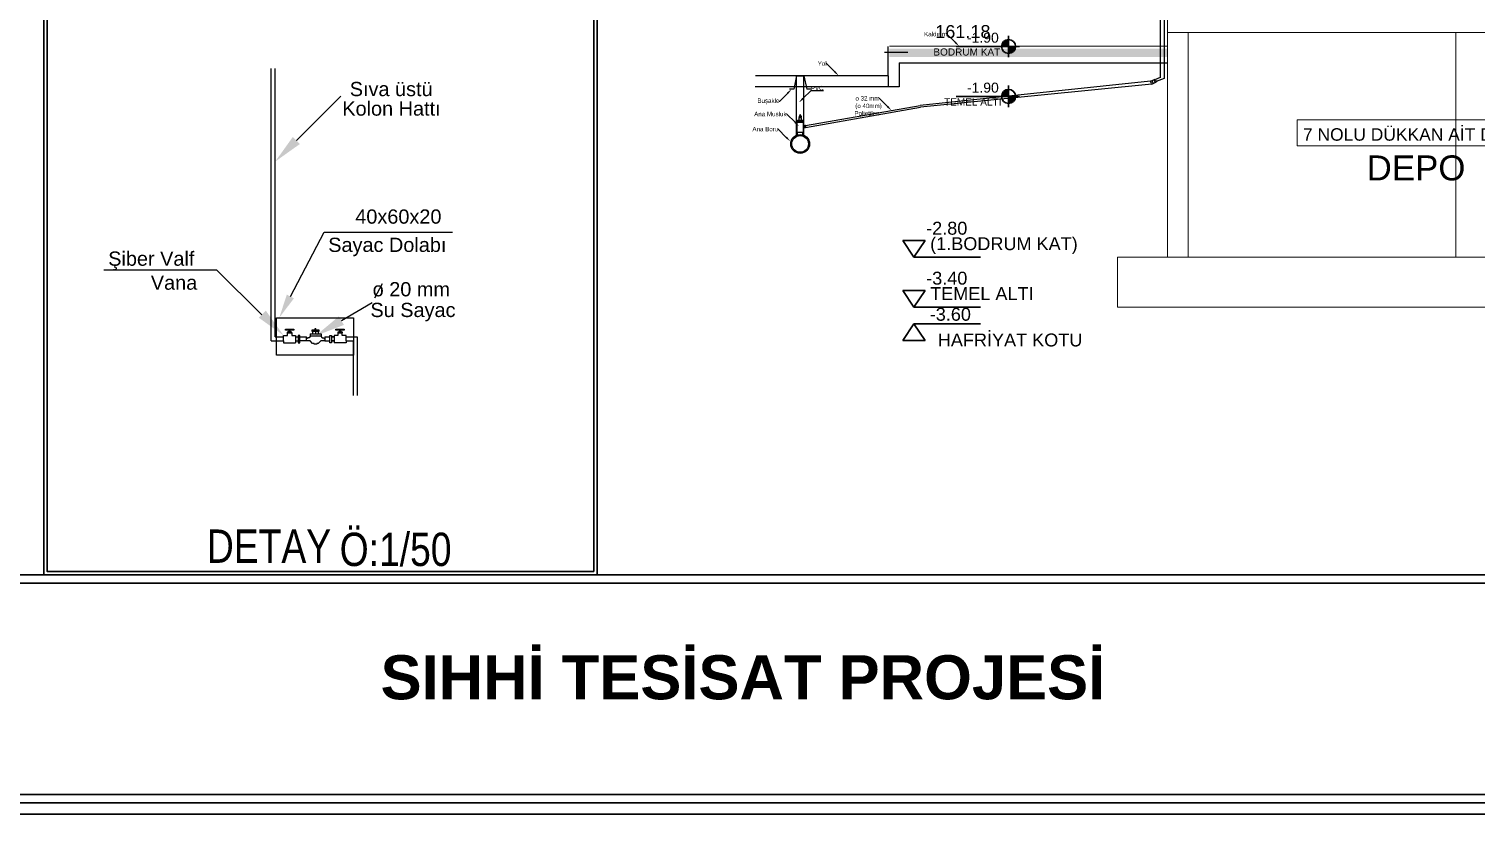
# Model space of a CAD drawing. Extents: x 386248 to 427517, y 4539405 to 4542296.
# Drawn here: x 422645 to 423515, y 4539405 to 4539877 of the extents above; entities that cross this region are included whole.
import ezdxf
from ezdxf.enums import TextEntityAlignment as Align

# ---------------------------------------------------------------- set-up
doc = ezdxf.new("R2010")
doc.units = 0
for name, color, linetype, lineweight in [('40', 62, 'Continuous', 40), ('_YAZI_', 140, 'Continuous', 25), ('baca', 9, 'Continuous', 25), ('DIŞ 2', 167, 'Continuous', 25), ('GOR-010', 64, 'Continuous', 13), ('GÖRÜNÜŞ', 9, 'Continuous', 30), ('GÖRÜNÜŞLER', 43, 'Continuous', 30), ('KOLON_', 160, 'Continuous', 50), ('KOTLAR', 63, 'Continuous', 30), ('MATERIAL2', 1, 'Continuous', 20), ('YAZILAR', 1, 'Continuous', 30)]:
    doc.layers.add(name, color=color, linetype=linetype, lineweight=lineweight)
for name, color, linetype in [('A_50_DİM', 2, 'Continuous'), ('A_STR_MAIN', 4, 'Continuous'), ('A_TXT_25_F', 160, 'Continuous'), ('A_ÇATI', 4, 'Continuous'), ('Kot', 7, 'Continuous')]:
    doc.layers.add(name, color=color, linetype=linetype)
doc.styles.add('ariel', font='', dxfattribs={"width": 0.8})
doc.styles.add('ince', font='')
doc.styles.add('RomanSTA', font='')
doc.styles.get("Standard").update_dxf_attribs({"font": 'arial.ttf'})
doc.styles.get('ariel').set_extended_font_data('Arial')
doc.styles.get('ince').set_extended_font_data('Arial')
doc.styles.get('RomanSTA').set_extended_font_data('Arial')

# ---------------------------------------------------------------- blocks, each defined once
blk = doc.blocks.new('EE')
at = {"layer": 'baca', "lineweight": 30}
for points in [[(-11310.3, -57765.5, 0.198912), (-11302.1, -57785.3, 0.198912), (-11282.3, -57793.5), (-11282.3, -57765.5)], [(-11262.6, -57745.8, 0.198912), (-11282.3, -57737.6), (-11282.3, -57765.5), (-11254.4, -57765.5, 0.198912)]]:
    blk.add_hatch(color=256, dxfattribs=at).paths.add_polyline_path(points)
at = {"layer": 'KOTLAR', "color": 1}
for p, q in [((-11325.5, -57765.5), (-11239.1, -57765.5)), ((-11282.3, -57722.3), (-11282.3, -57808.7)), ((-11071.9, -57765.5), (-11282.3, -57765.5))]:
    blk.add_line(p, q, dxfattribs=at)
blk.add_circle((-11282.3, -57765.5), 28, dxfattribs=at)
blk = doc.blocks.new('KOT KE')
at = {"layer": 'GÖRÜNÜŞLER'}
for p, q in [((447067, 4403103.2), (447080.3, 4403083.2)), ((447093.6, 4403103.2), (447067, 4403103.2)), ((447080.3, 4403083.2), (447093.6, 4403103.2)), ((447080.3, 4403083.2), (447160.3, 4403083.2))]:
    blk.add_line(p, q, dxfattribs=at)
blk = doc.blocks.new('801823D123D1D33')
at = {"layer": 'KOTLAR', "color": 1, "linetype": 'Continuous'}
for p in [(-48436.5, 130029.8), (-48436.5, 129969.8)]:
    blk.add_blockref('KOT KE', p, dxfattribs=at)
at = {"layer": 'KOTLAR', "color": 1, "linetype": 'Continuous', "xscale": -1, "rotation": 180}
blk.add_blockref('KOT KE', (-48436.5, 8936116.3), dxfattribs=at)
at = {"layer": 'KOTLAR', "color": 1, "linetype": 'Continuous'}
for s, height, p in [('161.18', 15.55, (398669.4, 4533376.4)), ('-2.80', 15.55, (398658.5, 4533140.1)), ('(1.BODRUM KAT)', 15.552, (398663.3, 4533121.5)), ('-3.40', 15.55, (398658.5, 4533080.1)), ('TEMEL ALTI', 15.55, (398663.3, 4533061.5)), ('-3.60', 15.55, (398662.8, 4533036.7)), ('HAFRİYAT KOTU', 15.552, (398672.5, 4533005.8))]:
    blk.add_text(s, height=height, rotation=360, dxfattribs=at).set_placement(p)
blk = doc.blocks.new('80AASDADASD000')
at = {"layer": 'GOR-010', "color": 251}
for p, q in [((423329.62, 4537874.77), (423329.62, 4537889.77)), ((423329.62, 4537874.77), (423329.62, 4537739.77)), ((423973.88, 4537874.77), (423329.62, 4537874.77)), ((423342.12, 4537874.77), (423342.12, 4537739.77)), ((423299.62, 4537739.77), (423973.88, 4537739.77)), ((423299.62, 4537709.77), (423299.62, 4537739.77)), ((423973.88, 4537709.77), (423299.62, 4537709.77))]:
    blk.add_line(p, q, dxfattribs=at)
at = {"layer": 'GOR-010', "color": 251, "lineweight": 20}
blk.add_line((423503.07, 4537874.77), (423503.07, 4537739.77), dxfattribs=at)
at = {"layer": 'GOR-010', "color": 251}
blk.add_lwpolyline([(423407.7, 4537822.39), (423548.46, 4537822.39), (423548.46, 4537806.64), (423407.7, 4537806.64)], close=True, dxfattribs=at)
at = {"layer": 'DIŞ 2', "color": 251, "xscale": 0.5, "yscale": 0.5, "zscale": 0.5}
blk.add_blockref('801823D123D1D33', (223855.32, 2271183.27), dxfattribs=at)
at = {"layer": 'GOR-010', "color": 251}
for s, height, p in [('7 NOLU DÜKKAN AİT DEPO', 7.5, (423479.21, 4537809.78)), ('DEPO', 15, (423479.09, 4537785.95))]:
    blk.add_text(s, height=height, dxfattribs=at).set_placement(p, align=Align.CENTER)

msp = doc.modelspace()

# ---------------------------------------------------------------- linework, layer by layer
at = {"layer": '_YAZI_'}
msp.add_line((422857.476, 4539723.865, 37.118), (422852.882, 4539715.253, 37.118), dxfattribs=at)
at = {"layer": 'A_50_DİM', "color": 1}
for p, q in [((422798.206, 4539692.844, 37.118), (422800.511, 4539692.844, 37.118)), ((422798.206, 4539689.548, 37.118), (422798.206, 4539692.844, 37.118)), ((422799.359, 4539696.635, 37.118), (422804.318, 4539696.635, 37.118)), ((422799.359, 4539696.007, 37.118), (422799.359, 4539696.635, 37.118)), ((422804.318, 4539696.007, 37.118), (422799.359, 4539696.007, 37.118)), ((422803.275, 4539694.673, 37.118), (422800.402, 4539694.673, 37.118)), ((422800.402, 4539694.673, 37.118), (422800.402, 4539694.381, 37.118)), ((422800.402, 4539694.381, 37.118), (422803.275, 4539694.381, 37.118)), ((422800.511, 4539694.381, 37.118), (422803.166, 4539694.381, 37.118)), ((422800.511, 4539692.844, 37.118), (422800.511, 4539694.381, 37.118)), ((422800.511, 4539694.381, 37.118), (422801.28, 4539694.381, 37.118)), ((422801.685, 4539695.287, 37.118), (422801.223, 4539695.287, 37.118)), ((422801.223, 4539695.287, 37.118), (422801.223, 4539694.673, 37.118)), ((422801.223, 4539694.673, 37.118), (422802.454, 4539694.673, 37.118)), ((422801.28, 4539694.381, 37.118), (422803.166, 4539694.381, 37.118)), ((422801.685, 4539696.007, 37.118), (422801.992, 4539696.007, 37.118)), ((422801.685, 4539695.177, 37.118), (422801.685, 4539696.007, 37.118)), ((422801.992, 4539695.177, 37.118), (422801.685, 4539695.177, 37.118)), ((422801.992, 4539695.177, 37.118), (422801.992, 4539696.007, 37.118)), ((422802.454, 4539695.287, 37.118), (422801.992, 4539695.287, 37.118)), ((422802.454, 4539694.673, 37.118), (422802.454, 4539695.287, 37.118)), ((422803.166, 4539694.381, 37.118), (422803.166, 4539692.844, 37.118)), ((422803.166, 4539692.844, 37.118), (422805.471, 4539692.844, 37.118)), ((422803.275, 4539694.381, 37.118), (422803.275, 4539694.673, 37.118)), ((422804.318, 4539696.635, 37.118), (422804.318, 4539696.007, 37.118)), ((422805.471, 4539692.844, 37.118), (422805.471, 4539688.419, 37.118)), ((422805.471, 4539692.008, 37.118), (422806.948, 4539692.008, 37.118)), ((422808.101, 4539692.844, 37.118), (422806.948, 4539692.844, 37.118)), ((422806.948, 4539692.844, 37.118), (422806.948, 4539688.419, 37.118)), ((422808.101, 4539688.419, 37.118), (422808.101, 4539692.844, 37.118)), ((422808.101, 4539692.008, 37.118), (422811.964, 4539692.008, 37.118)), ((422811.964, 4539689.548, 37.118), (422811.964, 4539692.008, 37.118)), ((422814.525, 4539692.533, 37.118), (422813.679, 4539691.391, 37.118)), ((422814.199, 4539693.758, 37.118), (422814.199, 4539692.533, 37.118)), ((422814.199, 4539693.758, 37.118), (422820.768, 4539693.758, 37.118)), ((422814.199, 4539692.533, 37.118), (422820.768, 4539692.533, 37.118)), ((422817.253, 4539695.986, 37.118), (422815.142, 4539695.986, 37.118)), ((422815.142, 4539695.986, 37.118), (422815.142, 4539695.357, 37.118)), ((422815.142, 4539695.357, 37.118), (422819.671, 4539695.357, 37.118)), ((422815.401, 4539695.357, 37.118), (422818.896, 4539695.357, 37.118)), ((422815.688, 4539695.357, 37.118), (422819.125, 4539695.357, 37.118)), ((422815.688, 4539695.357, 37.118), (422815.688, 4539693.758, 37.118)), ((422817.253, 4539697.009, 37.118), (422817.56, 4539697.009, 37.118)), ((422817.253, 4539695.675, 37.118), (422817.253, 4539697.009, 37.118)), ((422817.56, 4539695.675, 37.118), (422817.253, 4539695.675, 37.118)), ((422817.406, 4539695.357, 37.118), (422817.406, 4539693.758, 37.118)), ((422817.56, 4539695.675, 37.118), (422817.56, 4539697.009, 37.118)), ((422819.671, 4539695.986, 37.118), (422817.56, 4539695.986, 37.118)), ((422819.125, 4539695.357, 37.118), (422819.125, 4539693.758, 37.118)), ((422819.671, 4539695.357, 37.118), (422819.671, 4539695.986, 37.118)), ((422820.519, 4539692.533, 37.118), (422821.365, 4539691.391, 37.118)), ((422820.768, 4539693.758, 37.118), (422820.768, 4539692.533, 37.118)), ((422823.027, 4539692.008, 37.118), (422825.971, 4539692.008, 37.118)), ((422823.027, 4539692.008, 37.118), (422823.027, 4539689.548, 37.118)), ((422825.971, 4539692.844, 37.118), (422827.124, 4539692.844, 37.118)), ((422825.971, 4539688.419, 37.118), (422825.971, 4539692.844, 37.118)), ((422827.124, 4539692.844, 37.118), (422827.124, 4539688.419, 37.118)), ((422827.124, 4539692.008, 37.118), (422828.601, 4539692.008, 37.118)), ((422828.601, 4539692.008, 37.118), (422827.124, 4539692.008, 37.118)), ((422830.906, 4539692.844, 37.118), (422828.601, 4539692.844, 37.118)), ((422828.601, 4539692.844, 37.118), (422828.601, 4539688.419, 37.118)), ((422829.753, 4539696.635, 37.118), (422834.713, 4539696.635, 37.118)), ((422829.753, 4539696.007, 37.118), (422829.753, 4539696.635, 37.118)), ((422834.713, 4539696.007, 37.118), (422829.753, 4539696.007, 37.118)), ((422833.67, 4539694.673, 37.118), (422830.796, 4539694.673, 37.118)), ((422830.796, 4539694.673, 37.118), (422830.796, 4539694.381, 37.118)), ((422830.796, 4539694.381, 37.118), (422833.67, 4539694.381, 37.118)), ((422830.906, 4539694.381, 37.118), (422833.56, 4539694.381, 37.118)), ((422832.792, 4539694.381, 37.118), (422830.906, 4539694.381, 37.118)), ((422830.906, 4539694.381, 37.118), (422830.906, 4539692.844, 37.118)), ((422832.079, 4539695.287, 37.118), (422831.617, 4539695.287, 37.118)), ((422831.617, 4539695.287, 37.118), (422831.617, 4539694.673, 37.118)), ((422831.617, 4539694.673, 37.118), (422832.849, 4539694.673, 37.118)), ((422832.079, 4539696.007, 37.118), (422832.387, 4539696.007, 37.118)), ((422832.079, 4539695.177, 37.118), (422832.079, 4539696.007, 37.118)), ((422832.387, 4539695.177, 37.118), (422832.079, 4539695.177, 37.118)), ((422832.387, 4539695.177, 37.118), (422832.387, 4539696.007, 37.118)), ((422832.849, 4539695.287, 37.118), (422832.387, 4539695.287, 37.118)), ((422833.56, 4539694.381, 37.118), (422832.792, 4539694.381, 37.118)), ((422832.849, 4539694.673, 37.118), (422832.849, 4539695.287, 37.118)), ((422833.56, 4539692.844, 37.118), (422833.56, 4539694.381, 37.118)), ((422835.866, 4539692.844, 37.118), (422833.56, 4539692.844, 37.118)), ((422833.67, 4539694.381, 37.118), (422833.67, 4539694.673, 37.118)), ((422834.713, 4539696.635, 37.118), (422834.713, 4539696.007, 37.118)), ((422835.866, 4539689.548, 37.118), (422835.866, 4539692.844, 37.118)), ((422835.866, 4539692.008, 37.118), (422842.561, 4539692.008, 37.118)), ((422840.102, 4539692.008, 37.118), (422842.561, 4539692.008, 37.118)), ((422842.561, 4539692.008, 37.118), (422842.561, 4539656.633, 37.118)), ((422798.206, 4539689.548, 37.118), (422798.206, 4539688.419, 37.118)), ((422798.206, 4539688.419, 37.118), (422805.471, 4539688.419, 37.118)), ((422805.471, 4539689.548, 37.118), (422806.948, 4539689.548, 37.118)), ((422806.948, 4539688.419, 37.118), (422808.101, 4539688.419, 37.118)), ((422811.964, 4539689.548, 37.118), (422808.101, 4539689.548, 37.118)), ((422814.258, 4539689.548, 37.118), (422811.617, 4539689.548, 37.118)), ((422812.597, 4539690.999, 37.118), (422811.964, 4539690.999, 37.118)), ((422812.678, 4539691.391, 37.118), (422812.597, 4539690.999, 37.118)), ((422813.679, 4539691.391, 37.118), (422812.678, 4539691.391, 37.118)), ((422815.688, 4539687.93, 37.118), (422814.258, 4539689.548, 37.118)), ((422816.66, 4539687.927, 37.118), (422815.688, 4539687.93, 37.118)), ((422816.659, 4539687.575, 37.118), (422816.66, 4539687.927, 37.118)), ((422818.154, 4539687.575, 37.118), (422816.659, 4539687.575, 37.118)), ((422819.125, 4539687.93, 37.118), (422818.154, 4539687.927, 37.118)), ((422818.154, 4539687.927, 37.118), (422818.154, 4539687.575, 37.118)), ((422820.555, 4539689.548, 37.118), (422819.125, 4539687.93, 37.118)), ((422823.027, 4539689.548, 37.118), (422820.555, 4539689.548, 37.118)), ((422821.365, 4539691.391, 37.118), (422822.365, 4539691.391, 37.118)), ((422822.365, 4539691.391, 37.118), (422822.446, 4539690.999, 37.118)), ((422822.446, 4539690.999, 37.118), (422823.027, 4539690.999, 37.118)), ((422822.446, 4539690.999, 37.118), (422823.027, 4539690.999, 37.118)), ((422823.027, 4539689.548, 37.118), (422825.971, 4539689.548, 37.118)), ((422827.124, 4539688.419, 37.118), (422825.971, 4539688.419, 37.118)), ((422827.124, 4539689.548, 37.118), (422828.601, 4539689.548, 37.118)), ((422828.601, 4539689.548, 37.118), (422827.124, 4539689.548, 37.118)), ((422835.866, 4539688.419, 37.118), (422828.601, 4539688.419, 37.118)), ((422835.866, 4539689.548, 37.118), (422840.102, 4539689.548, 37.118)), ((422835.866, 4539689.548, 37.118), (422835.866, 4539688.419, 37.118)), ((422840.102, 4539689.548, 37.118), (422840.102, 4539656.633, 37.118)), ((422840.102, 4539689.548, 37.118), (422840.102, 4539656.633, 37.118))]:
    msp.add_line(p, q, dxfattribs=at)
for points in [[(423106.703, 4539813.121), (423106.703, 4539848.842)], [(423110.967, 4539813.093), (423110.967, 4539848.842)], [(423319.398, 4539845.537), (423181.049, 4539830.967)], [(423320.178, 4539843.785), (423181.14, 4539829.901)], [(423319.398, 4539845.537), (423322.275, 4539846.819)], [(423319.979, 4539844.232), (423319.398, 4539845.537)], [(423319.979, 4539844.232), (423320.178, 4539843.785)], [(423320.178, 4539843.785), (423323.056, 4539845.066)], [(423320.314, 4539845.945), (423321.095, 4539844.193)], [(423321.475, 4539846.462), (423322.255, 4539844.71)], [(423322.275, 4539846.819), (423323.056, 4539845.066)], [(423112.05, 4539818.875), (423181.049, 4539830.967)], [(423112.05, 4539817.729), (423181.14, 4539829.901)], [(423107.271, 4539813.998), (423107.271, 4539814.997)], [(423107.271, 4539814.997), (423110.399, 4539814.997)], [(423107.5, 4539812.685), (423107.271, 4539813.998)], [(423110.171, 4539812.685), (423110.399, 4539813.998)], [(423110.399, 4539813.998), (423110.399, 4539814.997)], [(423110.785, 4539818.875), (423111.484, 4539818.875), (423111.484, 4539817.729), (423110.785, 4539817.729)]]:
    msp.add_lwpolyline(points, dxfattribs=at)
for points in [[(423107.209, 4539822.088), (423110.461, 4539822.088), (423110.461, 4539821.408), (423107.209, 4539821.408)], [(423108.044, 4539821.408), (423109.626, 4539821.408), (423109.626, 4539823.767), (423108.044, 4539823.767)], [(423108.134, 4539824.098), (423109.536, 4539824.098), (423109.536, 4539824.43), (423108.134, 4539824.43)], [(423108.301, 4539823.767), (423109.369, 4539823.767), (423109.369, 4539824.098), (423108.301, 4539824.098)], [(423108.613, 4539824.43), (423109.057, 4539824.43), (423109.057, 4539825.407), (423108.613, 4539825.407)], [(423106.885, 4539814.997), (423110.785, 4539814.997), (423110.785, 4539820.729), (423106.885, 4539820.729)], [(423107.021, 4539821.408), (423110.649, 4539821.408), (423110.649, 4539820.729), (423107.021, 4539820.729)], [(423111.484, 4539818.989), (423111.593, 4539818.987), (423111.593, 4539817.614), (423111.484, 4539817.616)], [(423111.593, 4539819.025), (423111.728, 4539819.025), (423111.728, 4539817.582), (423111.593, 4539817.582)], [(423111.728, 4539819.06), (423112.05, 4539819.06), (423112.05, 4539817.55), (423111.728, 4539817.55)]]:
    msp.add_lwpolyline(points, close=True, dxfattribs=at)
for radius in [5.664, 4.998]:
    msp.add_circle((423108.801, 4539807.859), radius, dxfattribs=at)
at = {"layer": 'A_STR_MAIN', "const_width": 0.833}
msp.add_lwpolyline([(423161.672, 4539866.552), (423161.672, 4539848.842), (423081.836, 4539848.842)], dxfattribs=at)
at = {"layer": 'A_TXT_25_F'}
for p, q in [((423325.283, 4539905.763), (423325.283, 4539847.608)), ((423327.72, 4539902.896), (423327.72, 4539847.24)), ((422790.743, 4539689.548, 37.118), (422790.743, 4539853.222, 37.118)), ((422793.202, 4539692.008, 37.118), (422793.202, 4539853.222, 37.118)), ((423325.283, 4539847.845), (423322.347, 4539846.658)), ((423327.72, 4539847.24), (423322.875, 4539845.281)), ((422793.202, 4539692.008, 37.118), (422798.206, 4539692.008, 37.118)), ((422790.743, 4539689.548, 37.118), (422798.206, 4539689.548, 37.118))]:
    msp.add_line(p, q, dxfattribs=at)
at = {"layer": 'A_TXT_25_F', "color": 2}
for p, q in [((422793.984, 4539703.434, 37.118), (422840.264, 4539703.434, 37.118)), ((422793.984, 4539680.991, 37.118), (422793.984, 4539703.434, 37.118)), ((422840.264, 4539703.434, 37.118), (422840.264, 4539680.991, 37.118)), ((422840.264, 4539680.991, 37.118), (422793.984, 4539680.991, 37.118))]:
    msp.add_line(p, q, dxfattribs=at)
at = {"layer": 'A_TXT_25_F', "color": 4}
for points in [[(423106.703, 4539848.842), (423104.913, 4539840.727)], [(423106.703, 4539848.842), (423110.967, 4539848.842)], [(423110.967, 4539848.842), (423112.757, 4539840.727)], [(423104.913, 4539840.727), (423102.423, 4539840.727)], [(423115.247, 4539840.727), (423112.757, 4539840.727)]]:
    msp.add_lwpolyline(points, dxfattribs=at)
at = {"layer": 'A_ÇATI', "color": 3}
for points in [[(423168.336, 4539856.556), (423168.336, 4539842.178), (423081.836, 4539842.178)], [(423161.672, 4539848.842), (423161.672, 4539842.178)], [(423168.336, 4539856.556), (423329.623, 4539856.556)]]:
    msp.add_lwpolyline(points, dxfattribs=at)
at = {"layer": 'KOLON_', "lineweight": 25, "const_width": 0.5}
msp.add_lwpolyline([(423329.623, 4539866.552), (423162.353, 4539866.552)], dxfattribs=at)
at = {"layer": 'KOLON_', "const_width": 5.019}
msp.add_lwpolyline([(423329.623, 4539862.552), (423162.353, 4539862.552)], dxfattribs=at)
at = {"layer": 'Kot', "color": 251}
msp.add_line((423159.606, 4539863.052), (423173.606, 4539863.052), dxfattribs=at)
at = {"layer": 'MATERIAL2', "linetype": 'ByBlock', "lineweight": -2, "ltscale": 5}
for p, q in [((423197.087, 4539873.842), (423196.967, 4539873.842)), ((423202.045, 4539868.903), (423197.087, 4539873.842)), ((423124.659, 4539856.132), (423124.539, 4539856.132)), ((423129.618, 4539851.193), (423124.659, 4539856.132)), ((423110.439, 4539835.071), (423115.397, 4539840.009)), ((423115.397, 4539840.009), (423115.517, 4539840.009)), ((423115.517, 4539840.009), (423122.771, 4539840.009)), ((422805.957, 4539809.949, 37.118), (422832.746, 4539836.633, 37.118)), ((423096.349, 4539833.437), (423096.229, 4539833.437)), ((423101.307, 4539838.375), (423096.349, 4539833.437)), ((423156.436, 4539835.226), (423156.316, 4539835.226)), ((423161.395, 4539830.288), (423156.436, 4539835.226)), ((423100.759, 4539825.791), (423100.639, 4539825.791)), ((423105.717, 4539820.852), (423100.759, 4539825.791)), ((423095.518, 4539816.745), (423095.398, 4539816.745)), ((423100.477, 4539811.807), (423095.518, 4539816.745)), ((422802.342, 4539716.181, 37.118), (422822.618, 4539754.741, 37.118)), ((422822.618, 4539754.741, 37.118), (422899.721, 4539754.741, 37.118)), ((422690.115, 4539732.232, 37.118), (422758.014, 4539732.232, 37.118)), ((422758.014, 4539732.232, 37.118), (422785.129, 4539705.224, 37.118)), ((422832.994, 4539701.671, 37.118), (422851.431, 4539712.532, 37.118))]:
    msp.add_line(p, q, dxfattribs=at)
at = {"layer": 'MATERIAL2', "ltscale": 5, "extrusion": (0, 0, -1)}
for points in [[(-423202.437, 4539869.297), (-423204.406, 4539866.552), (-423201.653, 4539868.51)], [(-423130.009, 4539851.587), (-423131.978, 4539848.842), (-423129.226, 4539850.8)], [(-423100.916, 4539838.769), (-423103.668, 4539840.727), (-423101.699, 4539837.982)], [(-423110.831, 4539834.677), (-423108.078, 4539832.719), (-423110.047, 4539835.464)], [(-423161.786, 4539830.681), (-423163.755, 4539827.936), (-423161.003, 4539829.894)], [(-423106.109, 4539821.246), (-423108.078, 4539818.501), (-423105.326, 4539820.459)], [(-423100.869, 4539812.2), (-423102.837, 4539809.455), (-423100.085, 4539811.413)]]:
    msp.add_solid(points, dxfattribs=at)
at = {"layer": 'MATERIAL2', "ltscale": 5}
for points in [[(422808.074, 4539807.824, 37.118), (422793.202, 4539797.245, 37.118), (422803.839, 4539812.075, 37.118)], [(422804.466, 4539715.063, 37.118), (422795.639, 4539703.434, 37.118), (422800.217, 4539717.298, 37.118)], [(422787.569, 4539707.674, 37.118), (422798.206, 4539692.844, 37.118), (422783.334, 4539703.422, 37.118)], [(422834.517, 4539699.085, 37.118), (422817.483, 4539692.533, 37.118), (422831.471, 4539704.256, 37.118)]]:
    msp.add_solid(points, dxfattribs=at)
at = {"layer": 'YAZILAR', "color": 133, "ltscale": 5}
for p, q in [((422654.161, 4542280.7), (422654.161, 4539548.917)), ((421707.46, 4539548.917), (424423.202, 4539548.917)), ((421707.46, 4539543.917), (424423.202, 4539543.917)), ((424423.202, 4539416.988), (421707.46, 4539416.988)), ((424433.202, 4539405.231), (421692.46, 4539405.231)), ((424433.202, 4539411.988), (421702.46, 4539411.988))]:
    msp.add_line(p, q, dxfattribs=at)
at = {"layer": 'YAZILAR', "ltscale": 5}
for points in [[(422986.801, 4539548.917), (422654.161, 4539548.917), (422654.161, 4540403.239), (422986.801, 4540403.239)], [(422984.801, 4539550.917), (422656.161, 4539550.917), (422656.161, 4540401.239), (422984.801, 4540401.239)]]:
    msp.add_lwpolyline(points, close=True, dxfattribs=at)

# ---------------------------------------------------------------- block references
at = {"layer": 'DIŞ 2'}
msp.add_blockref('80AASDADASD000', (0, 2000), dxfattribs=at)
at = {"layer": 'GÖRÜNÜŞ', "color": 251, "xscale": -0.1500000000087318, "yscale": 0.1500000000232831, "zscale": 0.1499999999999999, "rotation": 359.9999944415778}
for p in [(421541.763, 4548531.226), (421541.763, 4548501.226)]:
    msp.add_blockref('EE', p, dxfattribs=at)

# ---------------------------------------------------------------- texts
at = {"layer": '40', "style": 'ariel', "width": 0.8}
for s, p in [(' Ö:1/50', (422825.751, 4539554.239)), ('DETAY ', (422752.151, 4539556.155))]:
    msp.add_text(s, height=20.0445, dxfattribs=at).set_placement(p)
at = {"layer": '_YAZI_', "style": 'ince'}
for s, p in [('Sıva üstü', (422838.03, 4539836.568, 37.118)), ('Kolon Hattı', (422833.556, 4539824.834, 37.118)), ('40x60x20', (422841.351, 4539759.935, 37.118)), ('Sayac Dolabı', (422825.081, 4539742.953, 37.118)), ('Şiber Valf', (422692.818, 4539734.651, 37.118)), ('Vana', (422718.433, 4539720.245, 37.118)), ('o 20 mm', (422851.804, 4539716.278, 37.118)), ('Su Sayac', (422850.465, 4539703.824, 37.118))]:
    msp.add_text(s, height=8.5536, dxfattribs=at).set_placement(p)
at = {"layer": 'KOTLAR', "color": 251, "linetype": 'Continuous'}
for s, height, p in [('-1.90', 6, (423209.123, 4539868.68)), ('BODRUM KAT', 4.32, (423188.886, 4539860.93)), ('-1.90', 6, (423209.123, 4539838.68)), ('TEMEL ALTI', 4.32, (423195.301, 4539830.93))]:
    msp.add_text(s, height=height, rotation=0.000004, dxfattribs=at).set_placement(p)
at = {"layer": 'MATERIAL2', "linetype": 'Continuous', "ltscale": 5}
for s, p in [('Kaldırım', (423183.313, 4539872.532)), ('Yol', (423119.396, 4539854.822)), ('PVC', (423115.262, 4539840.055)), ('Buşakle', (423083.11, 4539832.495)), ('(o 40mm)', (423141.944, 4539829.362)), ('o 32 mm', (423142.048, 4539833.91)), ('Ana Musluk', (423081.174, 4539824.481)), ('Polietilen', (423141.431, 4539824.919)), ('Ana Boru', (423080.115, 4539815.435))]:
    msp.add_text(s, height=2.6655, dxfattribs=at).set_placement(p)
at = {"layer": 'YAZILAR', "color": 0, "insert": (422856.571, 4539500.634), "char_height": 26.47628, "width": 5285.39144, "attachment_point": 1, "style": 'RomanSTA'}
msp.add_mtext('{\\fArial|b1|i0|c162|p34;SIHHİ TESİSAT PROJESİ}', dxfattribs=at)

doc.saveas('drawing.dxf')
